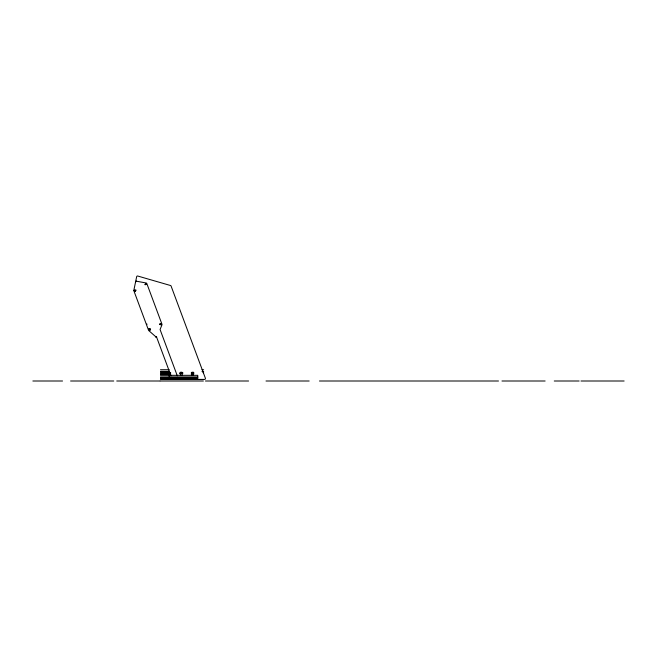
<?xml version="1.0" encoding="UTF-8"?>
<svg xmlns="http://www.w3.org/2000/svg" width="657" height="657" viewBox="0 0 657 657"><rect width="100%" height="100%" fill="white"/><g stroke="black" fill="none" stroke-linecap="round" stroke-linejoin="round"><path stroke-width="0.99" d="M177.283 375.779L160.185 329.839A0.862 0.862 0 0 1 160.193 329.214L161.959 324.854A0.862 0.862 0 0 0 161.967 324.23L146.815 283.528A0.862 0.862 0 0 0 146.166 282.978L136.574 281.237A0.862 0.862 0 0 0 135.58 281.91L135.654 281.689M135.58 281.91L136.336 281.229M146.618 324.369L146.601 324.377A2.603 2.603 0 0 0 146.979 324.115L146.807 324.254M135.802 281.483L136.254 281.237M159.856 323.844L160.505 323.474L161.154 324.591L159.856 324.591M156.645 337.033L155.873 336.836A0.862 0.862 0 0 0 156.645 337.033L155.873 336.836M160.489 369.727L169.169 369.727M201.986 369.727L203.629 369.727M169.169 371.394L160.456 371.336M201.986 371.394L203.629 371.394M169.169 371.878L160.456 371.821M203.054 371.821L203.654 371.969M160.489 372.741L170.689 372.741M179.813 372.741L182.851 372.741M191.261 372.741L193.404 372.741M203.054 372.741L203.629 372.741M160.489 373.603L170.689 373.603M179.813 373.603L182.851 373.603M191.261 373.603L193.404 373.603M160.489 374.465L170.689 374.465M191.261 374.465L193.404 374.465M160.439 375.328L197.757 375.328L197.757 378.654L160.439 378.654M160.439 376.937L168.98 376.937M169.309 376.937L197.757 376.937M160.439 377.8L168.98 377.8M169.309 377.8L197.757 377.8M160.489 379.516L203.629 379.516M32.866 381.003L62.538 381.003M70.586 381.003L113.735 381.003M116.741 381.003L159.881 381.003M160.242 381.003L203.383 381.003M205.452 381.003L248.592 381.003M266.019 381.003L309.16 381.003M319.458 381.003L498.482 381.003M501.981 381.003L545.121 381.003M554.27 381.003L579.137 381.003M580.985 381.003L624.125 381.003M146.314 283.964L145.665 283.594L145.016 284.711M178.195 378.235L178.63 379.401L172.331 379.401L171.682 377.676M176.676 378.498L177.012 379.401M173.612 378.498L173.949 379.401M170.984 375.779L156.867 337.846A0.862 0.862 0 0 0 156.629 337.501L148.794 330.611A0.862 0.862 0 0 1 148.556 330.257L133.872 290.796A0.862 0.862 0 0 1 133.831 290.32L136.664 276.687A0.862 0.862 0 0 1 137.748 276.03L170.516 285.516A0.862 0.862 0 0 1 171.083 286.041L205.395 378.243A0.862 0.862 0 0 1 204.582 379.401L195.581 379.401L195.614 377.8M135.022 291.421L134.759 290.731A0.862 0.862 0 0 1 134.726 290.254M148.843 328.566L149.287 329.757A0.862 0.862 0 0 0 149.525 330.101M193.429 375.328L193.856 372.815L193.429 372.223L191.992 372.223L191.557 373.964L191.992 373.964L191.992 375.328M189.832 377.8L189.832 379.401L184.091 379.401L184.091 377.8M182.276 377.8L182.276 378.654M181.94 375.328L182.367 372.815L181.94 372.223L180.503 372.223L180.067 373.964L180.503 373.964L180.503 375.328M181.365 377.8L181.365 378.654M178.351 377.8L178.351 378.654M178.343 378.892L178.343 379.401M171.732 377.8L171.732 378.654M171.461 377.8L171.461 378.654M169.309 375.328L169.309 378.654M136.032 290.082L135.383 291.199L134.742 290.082M145.525 283.742A0.862 0.862 0 0 1 146.183 284.284M161.039 324.213A0.862 0.862 0 0 1 161.031 324.837M133.814 290.468L133.814 290.558M134.931 290.402C135.868 292.02 135.983 288.908 134.931 290.402M145.213 284.284C146.174 285.852 146.273 282.88 145.222 284.235M149.459 329.444C150.412 331.021 150.584 327.95 149.468 329.395M160.045 324.164C160.94 325.798 161.187 322.653 160.045 324.164M149.911 328.746L149.27 329.124L149.911 330.241L150.56 329.871L149.911 328.746"/></g></svg>
